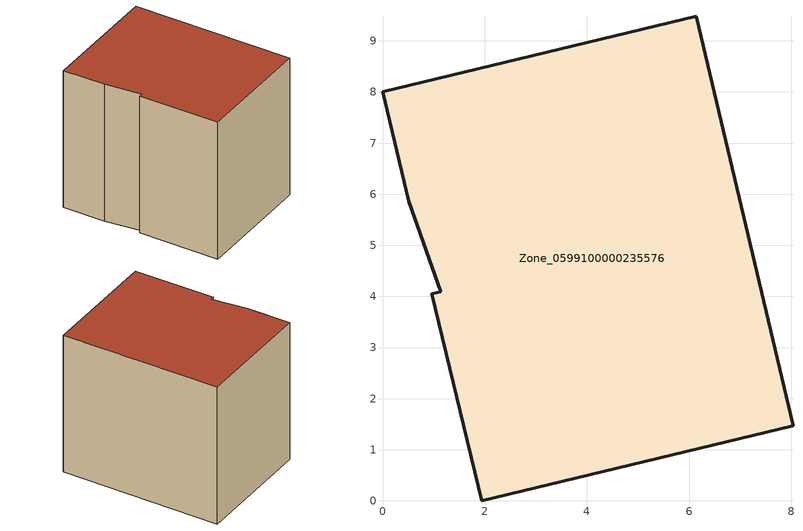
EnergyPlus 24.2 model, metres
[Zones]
Zone_0599100000235576
 floor ground (C_G): 6.14,9.48 8.03,1.47 1.94,0 0.96,4.05 1.14,4.09 0.52,5.87 0,8 z0
 wall outside (C_F): 8.03,1.47 6.14,9.48 0,8 0.52,5.87 1.14,4.09 0.96,4.05 1.94,0 8.03,1.47 z0:7.43
 roof outside (C_R): 0.52,5.87 1.14,4.09 0.96,4.05 1.94,0 8.03,1.47 6.14,9.48 0,8 z7.43
[BUILDING]
Pand.0599100000235576: North Axis=0; Terrain=City; Loads Convergence Tolerance Value=0.04; Temperature Convergence Tolerance Value=0.4; Solar Distribution=FullExterior; Maximum Number of Warmup Days=25; Minimum Number of Warmup Days=1
[Site:Location]
Rotterdam.The.Hague.AP_ZH_NLD Design_Conditions: Latitude=51.96; Longitude=4.45; Time Zone=1; Elevation=-4.5
[SITE:GROUNDTEMPERATURE:BUILDINGSURFACE]
18, 18, 18, 18, 18, 18, 18, 18, 18, 18, 18, 18
[MATERIAL] Thermal Absorptance=0.9; Solar Absorptance=0.7; Visible Absorptance=0.7
Name | Roughness | Thickness | Conductivity | Density | Specific Heat
G.TC.1965-1974 | MediumSmooth | 0.15 | 0.882353 | 540 | 1210
F.TC.1965-1974 | Rough | 0.3 | 0.697674 | 1920 | 840
R.TC.1965-1974 | MediumRough | 0.2 | 0.232558 | 1500 | 1000
[CONSTRUCTION]
C_G: G.TC.1965-1974
C_F: F.TC.1965-1974
C_R: R.TC.1965-1974
[ZONE]
Zone_0599100000235576: Type=1; Multiplier=1; Ceiling Height=Autocalculate; Volume=Autocalculate; Floor Area=autocalculate; Part of Total Floor Area=Yes
[ZONEINFILTRATION:DESIGNFLOWRATE]
Infil_Zone_0599100000235576: Zone or ZoneList or Space or SpaceList=Zone_0599100000235576; Schedule=AlwaysOn; Design Flow Rate Calculation Method=Flow/Area; Flow Rate per Floor Area=0.003; Constant Term Coefficient=1; Temperature Term Coefficient=0; Velocity Term Coefficient=0; Velocity Squared Term Coefficient=0
[HVACTEMPLATE:ZONE:IDEALLOADSAIRSYSTEM]
Zone_0599100000235576: Maximum Heating Supply Air Temperature=50; Minimum Cooling Supply Air Temperature=13; Maximum Heating Supply Air Humidity Ratio=0.0156; Minimum Cooling Supply Air Humidity Ratio=0.0077; Heating Limit=NoLimit; Cooling Limit=NoLimit; Dehumidification Control Type=ConstantSensibleHeatRatio; Cooling Sensible Heat Ratio=0.7; Dehumidification Setpoint=60; Humidification Control Type=None; Humidification Setpoint=30; Outdoor Air Method=None; Outdoor Air Flow Rate per Person=0.00944; Outdoor Air Flow Rate per Zone Floor Area=0; Outdoor Air Flow Rate per Zone=0; Demand Controlled Ventilation Type=None; Outdoor Air Economizer Type=NoEconomizer; Heat Recovery Type=None; Sensible Heat Recovery Effectiveness=0.7; Latent Heat Recovery Effectiveness=0.65
[ZONECONTROL:THERMOSTAT]
ThermostatControl_Zone_0599100000235576: Zone or ZoneList=Zone_0599100000235576; Control Type Schedule=DualSetpointControlType; Control 1=Thermostat_Zone_0599100000235576; Temperature Difference Between Cutout And Setpoint=0
[THERMOSTATSETPOINT:DUALSETPOINT]
Thermostat_Zone_0599100000235576: Heating Setpoint Temperature Schedule=HeatingSetpoint_Zone_0599100000235576; Cooling Setpoint Temperature Schedule=CoolingSetpoint_Zone_0599100000235576
[SCHEDULE:COMPACT]
HeatingSetpoint_Zone_0599100000235576: Through: 12/31, For: AllDays, Until: 24:00, 21
CoolingSetpoint_Zone_0599100000235576: Through: 12/31, For: AllDays, Until: 24:00, 24
DualSetpointControlType: Through: 12/31, For: AllDays, Until: 24:00, 4
AlwaysOn: Through: 12/31, For: AllDays, Until: 24:00, 1
